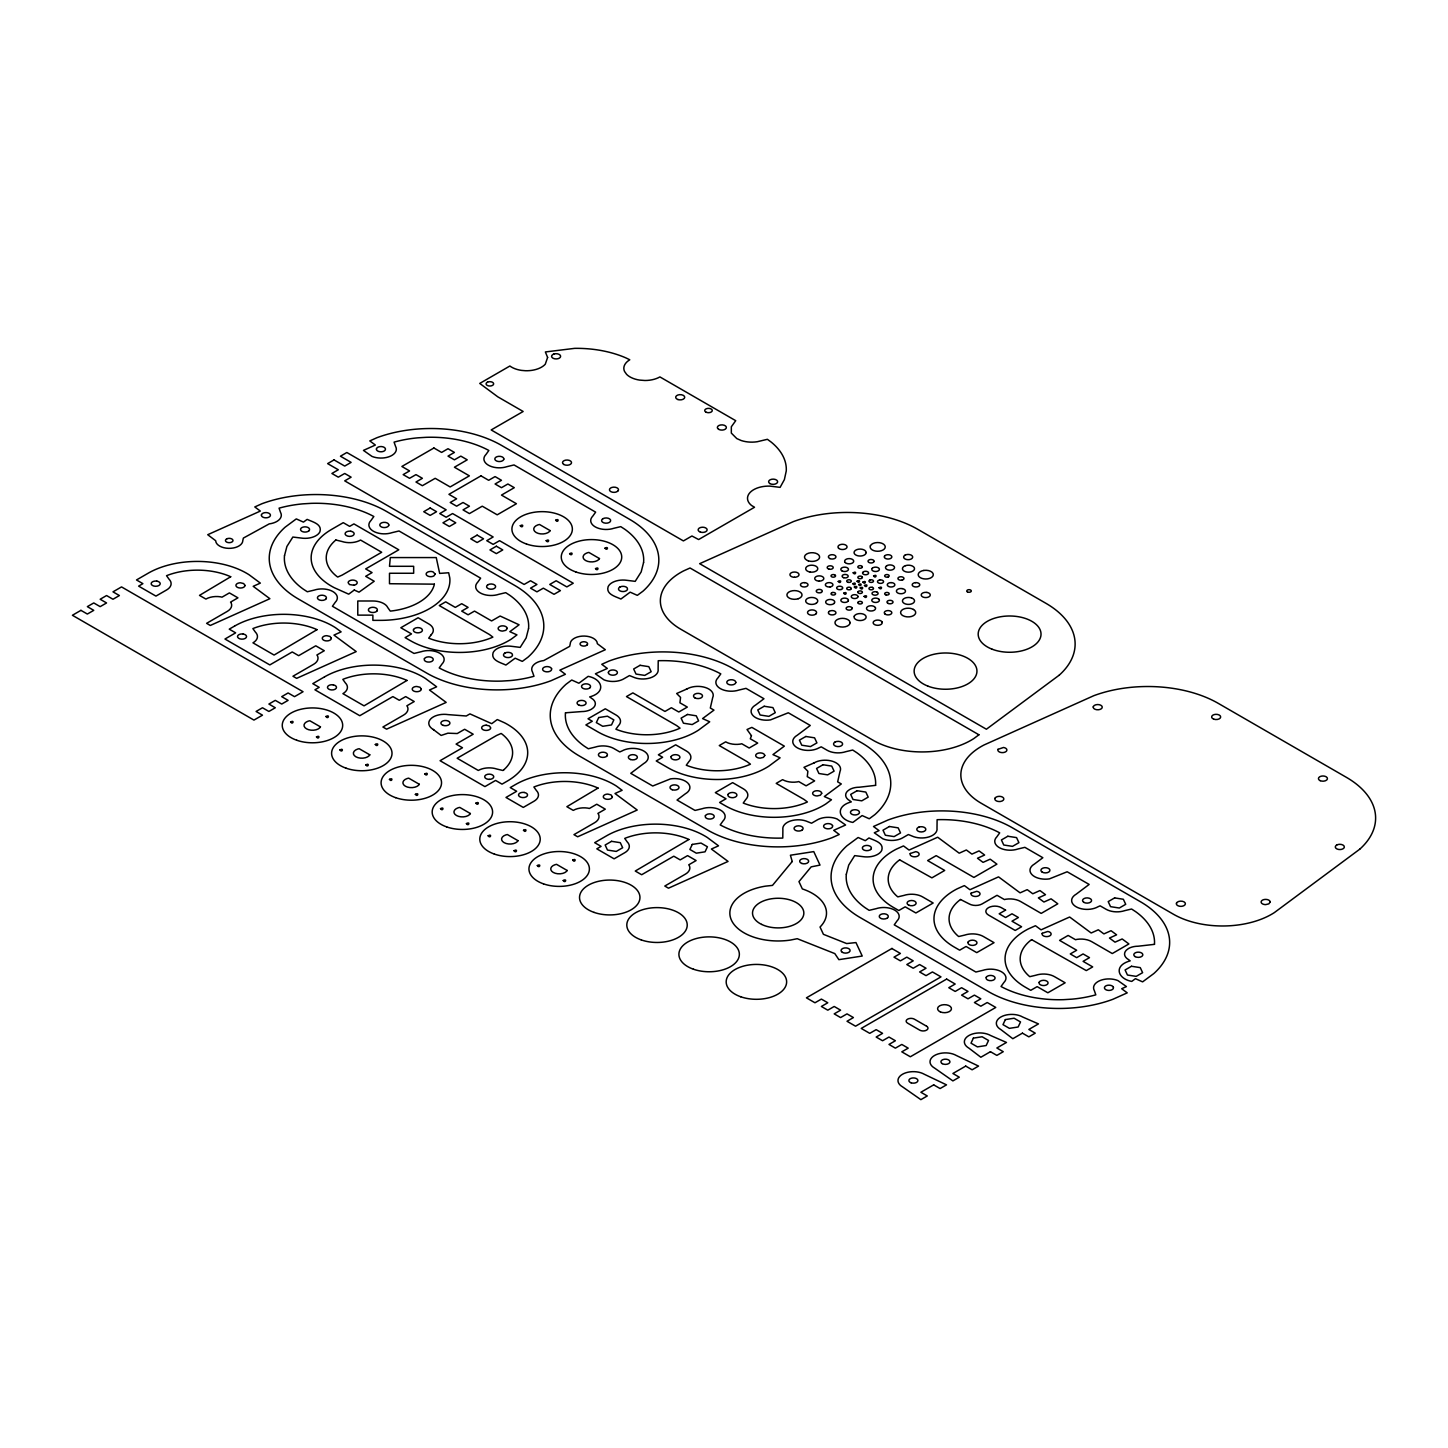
<?xml version="1.0" encoding="UTF-8"?>
<svg xmlns="http://www.w3.org/2000/svg" width="1448" height="1448" viewBox="0 0 1448 1448"><rect width="100%" height="100%" fill="white"/><g stroke="black" fill="none" stroke-linecap="round" stroke-linejoin="round"><path stroke-width="1.5" d="M686.931 688.976L676.65 693.501L680.56 697.411L679.927 702.805L687.329 707.077L678.786 712L671.383 707.728L664.976 711.439L632.866 692.886L626.459 696.579L676.614 725.557L680.071 728.145L678.533 728.833A54.372 31.385 0 0 1 617.463 729.828L615.907 729.213L618.441 725.701A15.403 8.887 0 0 0 615.979 714.968L605.3 708.796L588.015 718.787L592.286 721.249L585.879 724.941L597.626 731.729A69.468 40.11 0 0 0 698.551 730.1L709.719 721.792L702.57 718.588L713.973 710.117L710.316 708.018L712.706 697.574A15.403 8.887 0 0 0 705.52 687.565A15.403 8.887 0 0 0 686.931 688.976L686.334 689.23M814.247 762.806L803.966 767.331L807.875 771.241L807.26 776.635L814.645 780.888L806.102 785.83L798.717 781.558L797.196 781.92A15.095 8.724 0 0 1 782.608 779.658L776.2 783.368L803.948 799.386L807.405 801.975L805.866 802.663A54.372 31.385 0 0 1 744.797 803.658L743.24 803.043L745.756 799.531A15.403 8.887 0 0 0 743.313 788.798L732.634 782.626L715.33 792.617L726.009 798.771L719.602 802.482L724.941 805.559A69.468 40.11 0 0 0 825.867 803.93L831.478 799.749L824.328 796.545L841.306 783.947L837.65 781.848L840.021 771.404A15.403 8.887 0 0 0 832.853 761.395A15.403 8.887 0 0 0 814.247 762.806L813.667 763.06M433.748 729.828L433.314 729.502A15.403 8.887 0 0 1 430.852 718.769A15.403 8.887 0 0 1 448.192 714.624L466.274 716L469.93 713.882L491.741 723.674L497.298 719.547L504.519 722.787A69.468 40.11 0 0 1 507.361 781.051L502.022 784.146L495.614 780.436L484.935 786.608L440.065 760.707L462.491 747.765L456.084 744.073L473.188 734.208L464.645 729.267L457.242 733.539L447.921 733.177L441.133 735.439L433.314 729.502M892.077 948.386L806.427 997.835L814.971 1002.776L821.378 999.084L827.785 1002.776L821.378 1006.469L827.785 1010.179L834.193 1006.469L840.6 1010.179L834.193 1013.871L840.6 1017.564L847.008 1013.871L853.415 1017.564L847.008 1021.274L855.551 1026.198L940.983 976.875L932.44 971.952L926.032 975.644L919.625 971.952L926.032 968.241L919.625 964.549L913.217 968.241L906.81 964.549L913.217 960.857L906.81 957.146L900.403 960.857L893.995 957.146L900.403 953.454L891.859 948.512M261.436 514.963L261.436 515.579A4.525 2.624 0 0 0 264.423 517.66A4.525 2.624 0 0 0 269.002 517.099L269.708 516.628A4.525 2.624 0 0 0 267.898 512.845A4.525 2.624 0 0 0 261.636 514.33L261.436 514.963M376.462 448.934L376.444 449.55A4.525 2.624 0 0 0 379.448 451.631A4.525 2.624 0 0 0 384.028 451.088L384.734 450.599A4.525 2.624 0 0 0 382.924 446.817A4.525 2.624 0 0 0 376.643 448.301L376.462 448.934M551.616 668.831L551.416 670.08A4.525 2.624 0 0 1 545.136 671.582A4.525 2.624 0 0 1 543.326 667.799L544.032 667.311A4.525 2.624 0 0 1 548.611 666.75A4.525 2.624 0 0 1 551.616 668.831M608.413 672.324L608.395 672.958A4.525 2.624 0 0 0 611.4 675.039A4.525 2.624 0 0 0 615.979 674.478L616.685 673.99A4.525 2.624 0 0 0 614.875 670.225A4.525 2.624 0 0 0 608.613 671.709L608.413 672.324M832.6 825.831L832.401 827.08A4.525 2.624 0 0 1 826.12 828.564A4.525 2.624 0 0 1 824.328 824.781L825.034 824.31A4.525 2.624 0 0 1 829.614 823.749A4.525 2.624 0 0 1 832.6 825.831M1093.258 706.932L1093.258 707.565A4.525 2.624 0 0 0 1099.955 709.448A4.525 2.624 0 0 0 1100.643 705.158A4.525 2.624 0 0 0 1093.457 706.316L1093.258 706.932M1113.44 987.427L1113.24 988.658A4.525 2.624 0 0 1 1106.96 990.16A4.525 2.624 0 0 1 1105.168 986.378L1105.856 985.889A4.525 2.624 0 0 1 1110.453 985.328A4.525 2.624 0 0 1 1113.44 987.427M284.514 555.634L284.423 556.43A84.581 48.834 0 0 0 303.284 589.137L307.32 591.761L314.234 590.114A15.403 8.887 0 0 1 332.841 591.526A15.403 8.887 0 0 1 335.284 602.259L332.425 606.26L414.019 653.446L421.024 651.763A15.403 8.887 0 0 1 439.631 653.175A15.403 8.887 0 0 1 442.074 663.908L439.215 667.908L440.319 668.524A84.545 48.816 0 0 0 501.786 681.085L510.112 680.578A84.545 48.816 0 0 0 533.986 676.27L532.484 671.999A15.403 8.887 0 0 1 543.814 660.541L569.679 646.351L570.222 643.908A13.593 7.855 0 0 1 582.042 636.125A13.593 7.855 0 0 1 596.956 641.88L597.372 643.726L605.336 649.718L559.851 670.153L565.408 674.279L551.036 680.723A99.677 57.54 0 0 1 426.599 673.03L298.451 599.038A99.677 57.54 0 0 1 285.111 527.199L296.297 518.909L303.447 522.113L307.157 519.361C312.261 521.877 322.379 523.995 319.918 531.76A15.403 8.887 0 0 1 301.057 538.041L292.858 537.045L286.885 546.493L284.514 555.634M528.538 628.613L526.149 637.934L520.194 647.383L511.995 646.369A15.403 8.887 0 0 0 493.116 652.668C490.655 660.433 500.773 662.551 505.877 665.066L515.162 658.188L522.312 661.392L527.923 657.229A99.677 57.54 0 0 0 514.601 585.372L386.435 511.397A99.677 57.54 0 0 0 261.998 503.705L254.776 506.945L260.35 511.072L207.716 534.71L215.662 540.701L216.096 542.548A13.593 7.855 0 0 0 230.992 548.285A13.593 7.855 0 0 0 242.812 540.52L243.373 538.077L269.219 523.886A15.403 8.887 0 0 0 280.55 512.429L279.066 508.158A84.545 48.816 0 0 1 302.922 503.85L311.248 503.343A84.545 48.816 0 0 1 372.715 515.904L373.837 516.52L370.959 520.502A15.403 8.887 0 0 0 373.421 531.253A15.403 8.887 0 0 0 392.01 532.665L399.014 530.982L480.627 578.168L477.75 582.168A15.403 8.887 0 0 0 480.211 592.902A15.403 8.887 0 0 0 498.8 594.314L505.714 592.666L509.75 595.273A84.581 48.834 0 0 1 528.611 627.998L528.538 628.613M643.564 562.584L641.174 571.906L635.201 581.354L627.002 580.34A15.403 8.887 0 0 0 608.142 586.639C605.68 594.404 615.798 596.522 620.902 599.038L630.17 592.16L637.319 595.363L642.948 591.2A99.677 57.54 0 0 0 629.609 519.343L501.461 445.369A99.677 57.54 0 0 0 377.023 437.676L369.801 440.916L375.376 445.043L363.448 450.4L371.991 456.41A15.403 8.887 0 0 0 382.417 458.021L384.245 457.858A15.403 8.887 0 0 0 395.576 446.4L394.073 442.129A84.545 48.816 0 0 1 417.947 437.821L426.273 437.314A84.545 48.816 0 0 1 487.741 449.876L488.845 450.491L485.985 454.473A15.403 8.887 0 0 0 488.429 465.224A15.403 8.887 0 0 0 507.035 466.636L514.04 464.953L595.635 512.139L592.775 516.14A15.403 8.887 0 0 0 595.219 526.873A15.403 8.887 0 0 0 613.825 528.285L620.74 526.638L624.776 529.244A84.581 48.834 0 0 1 643.636 561.969L643.564 562.584M846.338 874.212L846.247 875.008A84.581 48.834 0 0 0 865.126 907.715L869.144 910.34L876.076 908.692A15.403 8.887 0 0 1 894.665 910.104A15.403 8.887 0 0 1 897.108 920.837L894.249 924.838L975.861 972.024L982.866 970.341A15.403 8.887 0 0 1 1001.455 971.753A15.403 8.887 0 0 1 1003.898 982.504L1001.039 986.486L1002.161 987.102A84.545 48.816 0 0 0 1063.628 999.663L1071.936 999.156A84.545 48.816 0 0 0 1095.81 994.848L1094.326 990.577A15.403 8.887 0 0 1 1105.657 979.12L1107.467 978.957A15.403 8.887 0 0 1 1117.892 980.567L1126.435 986.577L1121.675 988.731L1127.232 992.857L1112.86 999.301A99.677 57.54 0 0 1 988.423 991.609L860.275 917.634A99.677 57.54 0 0 1 846.953 845.777L858.121 837.487L865.289 840.691L868.981 837.939C874.103 840.455 884.203 842.573 881.741 850.338A15.403 8.887 0 0 1 862.881 856.637L854.682 855.623L848.727 865.071L846.338 874.212M857.886 602.513L857.868 602.857A2.263 1.303 0 0 0 861.162 603.834A2.263 1.303 0 0 0 861.632 601.716A2.263 1.303 0 0 0 858.012 602.187L857.886 602.513M862.356 566.765L862.194 567.435A2.263 1.303 0 0 1 858.574 567.888A2.263 1.303 0 0 1 859.062 565.77A2.263 1.303 0 0 1 862.356 566.765M852.166 608.178L851.967 609.047A3.023 1.738 0 0 1 847.134 609.68A3.023 1.738 0 0 1 847.768 606.839A3.023 1.738 0 0 1 852.166 608.178M547.615 357.439L545.281 364.208A21.141 12.199 0 0 1 525.371 370.724L521.425 370.38A21.141 12.199 0 0 1 509.877 366.018L479.741 383.43L497.822 396.843L523.162 411.485L491.18 429.947L683.402 540.919L691.945 535.995L698.624 539.543L754.535 507.252L751.566 505.497A21.141 12.199 0 0 1 750.136 492.411A21.141 12.199 0 0 1 770.083 486.13L780.11 487.361L784.382 479.614L786.264 470.944A81.559 47.078 0 0 0 771.205 442.111L767.404 439.305L757.214 441.731A21.141 12.199 0 0 1 741.177 440.518L736.797 438.581L731.331 433.097L731.331 426.78L735.711 420.68L659.908 376.914A21.141 12.199 0 0 1 644.957 380.498L639.491 380.082A21.141 12.199 0 0 1 626.64 374.399L624.541 371.448A21.141 12.199 0 0 1 629.789 359.792L626.043 357.964A81.559 47.078 0 0 0 574.675 348.353L545.371 351.954L547.615 357.439M565.498 712.796L565.408 713.43A84.581 48.834 0 0 0 584.286 746.136L588.304 748.761L595.237 747.096A15.403 8.887 0 0 1 613.825 748.507L619.762 751.946L621.952 750.987A15.403 8.887 0 0 1 643.726 750.987A15.403 8.887 0 0 1 643.726 763.549L630.749 773.322L652.722 786.011L670.496 778.879A15.403 8.887 0 0 1 687.818 783.024A15.403 8.887 0 0 1 685.375 793.776L677.031 800.038L695.022 810.428L702.027 808.762A15.403 8.887 0 0 1 720.615 810.174A15.403 8.887 0 0 1 723.077 820.907L720.199 824.908L721.321 825.505A84.545 48.816 0 0 0 782.789 838.066L782.879 829.541A15.403 8.887 0 0 1 790.916 820.853A15.403 8.887 0 0 1 807.875 821.758L811.532 823.224L816.925 820.111A15.403 8.887 0 0 1 824.817 817.523L826.627 817.36A15.403 8.887 0 0 1 837.071 818.971L845.614 824.998L833.686 830.337L839.243 834.482L832.021 837.722A99.677 57.54 0 0 1 707.583 830.03L579.435 756.037A99.677 57.54 0 0 1 566.114 684.198L571.725 680.017L578.874 683.239L588.159 676.343C602.386 679.003 606.621 692.307 589.698 696.904L591.363 698.153A13.593 7.855 0 0 1 593.535 707.638L591.363 709.267A13.593 7.855 0 0 1 581.752 711.565L565.498 712.796M875.587 785.359L859.243 787.223A13.593 7.855 0 0 0 849.632 789.522L847.478 791.151A13.593 7.855 0 0 0 849.632 800.635L851.297 801.884C834.392 806.482 838.627 819.785 852.854 822.428L862.121 815.55L869.271 818.772L874.9 814.591A99.677 57.54 0 0 0 861.56 742.752L733.412 668.759A99.677 57.54 0 0 0 608.975 661.066L601.753 664.306L607.327 668.451L595.399 673.791L603.943 679.818A15.403 8.887 0 0 0 614.368 681.429L616.196 681.266A15.403 8.887 0 0 0 624.07 678.678L629.482 675.564L633.12 677.031A15.403 8.887 0 0 0 650.098 677.936A15.403 8.887 0 0 0 658.116 669.248L658.225 660.722A84.545 48.816 0 0 1 719.692 673.284L720.796 673.881L717.937 677.881A15.403 8.887 0 0 0 720.38 688.615A15.403 8.887 0 0 0 738.987 690.026L745.991 688.361L763.965 698.732L755.621 705.013A15.403 8.887 0 0 0 753.177 715.764A15.403 8.887 0 0 0 770.499 719.891L788.291 712.778L810.265 725.466L797.269 735.24A15.403 8.887 0 0 0 797.269 747.802A15.403 8.887 0 0 0 819.061 747.802L821.233 746.842L827.17 750.281A15.403 8.887 0 0 0 845.777 751.693L852.691 750.028L856.727 752.652A84.581 48.834 0 0 1 875.587 785.359M1154.472 944.349L1138.128 946.214A13.593 7.855 0 0 0 1128.517 948.512L1126.363 950.141A13.593 7.855 0 0 0 1128.517 959.608L1130.182 960.857C1113.277 965.472 1117.512 978.758 1131.739 981.418L1135.449 978.667L1142.599 981.871L1153.785 973.581A99.677 57.54 0 0 0 1140.445 901.742L1012.297 827.749A99.677 57.54 0 0 0 887.859 820.057L873.488 826.5L879.045 830.627L874.284 832.781L882.827 838.79A15.403 8.887 0 0 0 893.253 840.401L895.081 840.238A15.403 8.887 0 0 0 902.955 837.668L908.367 834.537L912.005 836.021A15.403 8.887 0 0 0 928.983 836.908A15.403 8.887 0 0 0 937.001 828.238L937.109 819.695A84.545 48.816 0 0 1 998.577 832.256L999.681 832.871L996.821 836.872A15.403 8.887 0 0 0 999.265 847.605A15.403 8.887 0 0 0 1017.872 849.017L1024.876 847.333L1042.85 857.723L1034.505 864.004A15.403 8.887 0 0 0 1032.062 874.737A15.403 8.887 0 0 0 1049.384 878.882L1067.176 871.768L1089.149 884.438L1076.154 894.212A15.403 8.887 0 0 0 1076.154 906.792A15.403 8.887 0 0 0 1097.946 906.792L1100.118 905.833L1106.055 909.254A15.403 8.887 0 0 0 1124.662 910.665L1131.576 909.018L1135.612 911.643A84.581 48.834 0 0 1 1154.472 944.349M245.002 585.408L244.857 586.078A4.525 2.624 0 0 1 239.3 587.924L238.214 587.671A4.525 2.624 0 0 1 236.096 584.721A4.525 2.624 0 0 1 240.477 582.784L243.68 583.562L245.002 585.408M290.596 721.973C292.786 725.502 294.813 719.385 290.596 721.973M331.357 638.296L331.194 638.984A4.525 2.624 0 0 1 325.637 640.831L324.551 640.559A4.525 2.624 0 0 1 322.433 637.627A4.525 2.624 0 0 1 326.814 635.69L330.017 636.45L331.357 638.296M316.478 736.923C318.687 740.453 320.696 734.335 316.478 736.923M325.963 716.507C328.171 720.036 330.18 713.9 325.963 716.507M339.936 749.919C342.126 753.449 344.153 747.331 339.936 749.919M365.819 764.87C368.027 768.399 370.055 762.281 365.819 764.87M375.303 744.453C377.512 747.983 379.521 741.847 375.303 744.453M413.531 629.536L413.368 630.206A4.525 2.624 0 0 0 417.911 632.83L419.069 632.74A4.525 2.624 0 0 0 421.115 628.36A4.525 2.624 0 0 0 413.531 629.536M435.214 574.06L433.893 575.906A4.525 2.624 0 0 1 428.409 576.322A4.525 2.624 0 0 1 426.309 573.372L426.762 572.756A4.525 2.624 0 0 1 432.952 571.797L435.214 574.06M389.458 779.368C391.666 782.916 393.675 776.78 389.458 779.368M421.314 689.103L421.151 689.773A4.525 2.624 0 0 1 415.594 691.619L414.508 691.366A4.525 2.624 0 0 1 412.39 688.415A4.525 2.624 0 0 1 416.771 686.479L419.974 687.239L421.314 689.103M415.359 794.337C417.549 797.866 419.576 791.73 415.359 794.337M424.825 773.902C427.033 777.431 429.042 771.313 424.825 773.902M440.518 808.636C442.726 812.165 444.735 806.047 440.518 808.636M520.284 525.715C522.493 529.244 524.502 523.108 520.284 525.715M507.198 628.468L505.859 630.314L502.655 631.075A4.525 2.624 0 0 1 498.293 629.138A4.525 2.624 0 0 1 500.393 626.206L501.497 625.934A4.525 2.624 0 0 1 507.035 627.799L507.198 628.468M466.419 823.586C468.627 827.116 470.636 820.998 466.419 823.586M475.885 803.169C478.093 806.699 480.121 800.563 475.885 803.169M546.186 540.665C548.394 544.195 550.403 538.059 546.186 540.665M555.67 520.23C557.86 523.76 559.887 517.642 555.67 520.23M488.139 835.768C490.347 839.297 492.356 833.161 488.139 835.768M569.625 553.661C571.833 557.19 573.842 551.054 569.625 553.661M514.04 850.718C516.248 854.248 518.257 848.112 514.04 850.718M523.506 830.283C525.715 833.831 527.742 827.695 523.506 830.283M595.526 568.611C597.734 572.141 599.744 566.005 595.526 568.611M605.011 548.177C607.201 551.706 609.228 545.588 605.011 548.177M537.317 865.56C539.525 869.108 541.534 862.972 537.317 865.56M563.218 880.511C565.408 884.058 567.435 877.922 563.218 880.511M572.684 860.094C574.892 863.623 576.901 857.506 572.684 860.094M612.359 796.726L612.196 797.396A4.525 2.624 0 0 1 606.658 799.242L605.554 798.988A4.525 2.624 0 0 1 603.454 796.038A4.525 2.624 0 0 1 607.816 794.101L611.02 794.88L612.359 796.726M671.094 756.58L670.931 757.268A4.525 2.624 0 0 0 675.456 759.874L676.632 759.784A4.525 2.624 0 0 0 678.659 755.422A4.525 2.624 0 0 0 671.094 756.58M728.036 794.409L727.891 795.079A4.525 2.624 0 0 0 732.416 797.685L733.593 797.613A4.525 2.624 0 0 0 735.62 793.233A4.525 2.624 0 0 0 728.036 794.409M751.44 735.693L750.299 738.806L757.702 743.077L749.159 748.019L741.756 743.747L740.236 744.109A15.095 8.724 0 0 1 725.665 741.847L719.258 745.557L746.987 761.576L750.444 764.164L748.906 764.852A54.372 31.385 0 0 1 687.836 765.829L686.28 765.232L688.814 761.72A15.403 8.887 0 0 0 686.352 750.969L675.673 744.815L658.369 754.806L662.641 757.268L656.234 760.96L667.981 767.748A69.468 40.11 0 0 0 768.906 766.119L780.092 757.811L772.942 754.607L784.345 746.136L751.856 727.385L747.023 729.521L751.44 735.693M764.761 755.512L763.422 757.376L760.218 758.137A4.525 2.624 0 0 1 755.856 756.2A4.525 2.624 0 0 1 757.956 753.25L759.06 752.996A4.525 2.624 0 0 1 764.598 754.842L764.761 755.512M838.229 581.426C840.437 584.956 842.446 578.82 838.229 581.426M843.695 593.209C845.904 596.739 847.913 590.621 843.695 593.209M853.18 572.793C855.388 576.322 857.397 570.186 853.18 572.793M852.818 583.671C855.026 587.2 857.035 581.082 852.818 583.671M854.374 587.037C856.582 590.585 858.592 584.449 854.374 587.037M857.089 581.209C859.298 584.739 861.307 578.621 857.089 581.209M850.067 622.712L849.813 623.835A7.548 4.362 0 0 1 840.564 626.912A7.548 4.362 0 0 1 835.225 621.572L835.985 620.522A7.548 4.362 0 0 1 844.474 618.495A7.548 4.362 0 0 1 850.067 622.712M866.139 552.539L865.94 553.444A6.045 3.493 0 0 1 860.112 556.032A6.045 3.493 0 0 1 854.266 553.444L854.067 552.539A6.045 3.493 0 0 1 860.112 549.064A6.045 3.493 0 0 1 866.139 552.539M857.922 591.87L857.85 592.214A2.263 1.303 0 0 0 860.112 593.517A2.263 1.303 0 0 0 862.375 592.214L862.302 591.87A2.263 1.303 0 0 0 860.112 590.911A2.263 1.303 0 0 0 857.922 591.87M862.664 572.557L862.556 573.01A3.023 1.738 0 0 0 864.8 574.693A3.023 1.738 0 0 0 868.203 573.879L868.492 573.462A3.023 1.738 0 0 0 866.356 571.327A3.023 1.738 0 0 0 862.664 572.557M857.994 596.594L857.886 597.101A3.367 1.937 0 0 1 853.759 598.476A3.367 1.937 0 0 1 851.388 596.087L851.732 595.635A3.367 1.937 0 0 1 855.496 594.73A3.367 1.937 0 0 1 857.994 596.594M862.375 577.39L862.302 577.734A2.263 1.303 0 0 1 860.112 578.693A2.263 1.303 0 0 1 857.922 577.734L857.85 577.39A2.263 1.303 0 0 1 860.112 576.087A2.263 1.303 0 0 1 862.375 577.39M860.221 587.942C862.411 591.472 864.438 585.354 860.221 587.942M854.266 616.16L854.067 617.065A6.045 3.493 0 0 0 860.112 620.559A6.045 3.493 0 0 0 866.139 617.065L865.94 616.16A6.045 3.493 0 0 0 860.112 613.572A6.045 3.493 0 0 0 854.266 616.16M870.411 545.769L870.139 546.91A7.548 4.362 0 0 0 875.75 551.109A7.548 4.362 0 0 0 884.239 549.082L885 548.032A7.548 4.362 0 0 0 879.66 542.692A7.548 4.362 0 0 0 870.411 545.769M862.918 582.114C865.126 585.644 867.135 579.526 862.918 582.114M864.492 585.481C866.682 589.01 868.71 582.892 864.492 585.481M864.112 596.377C866.32 599.906 868.348 593.771 864.112 596.377M821.704 793.341L820.383 795.187L817.179 795.947A4.525 2.624 0 0 1 812.799 794.011A4.525 2.624 0 0 1 814.916 791.061L816.002 790.807A4.525 2.624 0 0 1 821.559 792.653L821.704 793.341M873.596 575.942C875.805 579.471 877.814 573.354 873.596 575.942M879.063 587.743C881.271 591.273 883.298 585.137 879.063 587.743M910.249 853.506L910.086 854.193A4.525 2.624 0 0 0 913.453 856.709A4.525 2.624 0 0 0 918.539 855.496L918.991 854.863A4.525 2.624 0 0 0 915.788 851.659L910.249 853.506M997.998 749.322L997.835 749.992A4.525 2.624 0 0 0 1001.202 752.526A4.525 2.624 0 0 0 1006.288 751.313L1006.74 750.679A4.525 2.624 0 0 0 1003.536 747.476L997.998 749.322M971.119 893.163L970.956 893.85A4.525 2.624 0 0 0 974.323 896.366A4.525 2.624 0 0 0 979.427 895.154L979.88 894.52A4.525 2.624 0 0 0 976.676 891.316L971.119 893.163M994.975 798.264L994.812 798.934A4.525 2.624 0 0 0 999.337 801.54L1000.514 801.468A4.525 2.624 0 0 0 1002.541 797.088A4.525 2.624 0 0 0 994.975 798.264M968.097 942.105L967.952 942.775A4.525 2.624 0 0 0 972.477 945.399L973.653 945.309A4.525 2.624 0 0 0 975.68 940.929A4.525 2.624 0 0 0 968.097 942.105M1042.216 933.308L1042.071 933.996A4.525 2.624 0 0 0 1045.42 936.512A4.525 2.624 0 0 0 1050.524 935.299L1050.976 934.666A4.525 2.624 0 0 0 1047.773 931.462L1042.216 933.308M1039.193 982.251L1039.049 982.92A4.525 2.624 0 0 0 1043.574 985.545L1044.75 985.455A4.525 2.624 0 0 0 1046.777 981.074A4.525 2.624 0 0 0 1039.193 982.251M1176.518 903.063L1176.355 903.751A4.525 2.624 0 0 0 1180.898 906.358L1182.057 906.267A4.525 2.624 0 0 0 1184.102 901.905A4.525 2.624 0 0 0 1176.518 903.063M1270.186 901.995L1268.846 903.86L1265.642 904.62A4.525 2.624 0 0 1 1261.28 902.683A4.525 2.624 0 0 1 1263.38 899.733L1264.484 899.48A4.525 2.624 0 0 1 1270.023 901.326L1270.186 901.995M434.364 584.159L434.11 585.282A54.372 31.385 0 0 1 392.137 610.893L390.29 611.11L387.774 607.599A15.403 8.887 0 0 0 372.878 600.992L357.783 600.992L357.783 615.129L372.878 615.129L372.878 620.359L380.444 620.359A69.468 40.11 0 0 0 449.803 578.005L448.663 572.756L439.667 573.408L436.246 557.571L390.308 557.571L389.494 566.295L413.657 566.295L413.657 573.263L389.494 573.263L389.494 583.725L434.364 584.159M388.806 525.081L388.643 525.715A4.525 2.624 0 0 1 381.548 527.036A4.525 2.624 0 0 1 381.928 522.728A4.525 2.624 0 0 1 388.752 524.466L388.806 525.081M424.391 658.713L424.282 659.962A4.525 2.624 0 0 0 431.106 661.7A4.525 2.624 0 0 0 431.486 657.392A4.525 2.624 0 0 0 424.391 658.713M503.832 459.052L503.669 459.686A4.525 2.624 0 0 1 496.574 461.007A4.525 2.624 0 0 1 496.954 456.699A4.525 2.624 0 0 1 503.777 458.437L503.832 459.052M735.783 682.461L735.62 683.094A4.525 2.624 0 0 1 728.525 684.397A4.525 2.624 0 0 1 728.905 680.108A4.525 2.624 0 0 1 735.729 681.827L735.783 682.461M705.393 815.695L705.285 816.962A4.525 2.624 0 0 0 712.108 818.681A4.525 2.624 0 0 0 712.488 814.391A4.525 2.624 0 0 0 705.393 815.695M986.233 977.291L986.124 978.54A4.525 2.624 0 0 0 992.948 980.278A4.525 2.624 0 0 0 993.328 975.97A4.525 2.624 0 0 0 986.233 977.291M858.682 584.521C860.564 588.123 863.099 582.078 858.682 584.521M598.694 717.556L596.341 722.606L602.748 726.299L611.509 724.941L613.843 719.891L607.436 716.199L598.694 717.556M692.253 844.419L689.9 849.469L696.307 853.18L705.067 851.822L707.42 846.772L701.013 843.062L692.253 844.419M973.364 1038.125L971.011 1043.175L977.418 1046.886L986.179 1045.528L988.531 1040.479L982.124 1036.768L973.364 1038.125M1005.346 1019.591L1002.993 1024.641L1009.401 1028.351L1018.161 1026.994L1020.514 1021.944L1014.107 1018.234L1005.346 1019.591M874.049 561.462L873.47 562.276A3.023 1.738 0 0 1 868.51 562.168A3.023 1.738 0 0 1 870.411 559.525A3.023 1.738 0 0 1 874.049 561.462M884.583 556.032L884.312 556.557A3.783 2.172 0 0 0 888.855 559A3.783 2.172 0 0 0 891.226 555.688A3.783 2.172 0 0 0 885.036 555.561L884.583 556.032M320.461 726.878L319.791 727.801A8.453 4.887 0 0 1 306.487 728.815A8.453 4.887 0 0 1 308.243 721.122L309.836 720.76L320.461 726.878M431.251 634.658L428.717 638.17L430.291 638.785A54.372 31.385 0 0 0 491.343 637.79L492.881 637.12L489.424 634.514L439.269 605.554L445.676 601.843L455.287 607.4L461.695 603.707L468.102 607.4L461.695 611.092L468.102 614.803L474.51 611.092L491.596 620.957L500.139 616.034L519.09 624.794L509.823 631.672L516.972 634.894L511.361 639.057A69.468 40.11 0 0 1 410.436 640.686L405.096 637.609L411.503 633.916L400.825 627.744L418.11 617.753L428.789 623.925A15.403 8.887 0 0 1 431.251 634.658M369.801 754.824L369.131 755.747A8.453 4.887 0 0 1 355.828 756.761A8.453 4.887 0 0 1 357.584 749.087L359.176 748.707L369.801 754.824M550.149 530.62L549.498 531.525A8.453 4.887 0 0 1 536.194 532.538A8.453 4.887 0 0 1 537.932 524.864L539.525 524.484L550.149 530.62M419.323 784.291L418.671 785.196A8.453 4.887 0 0 1 405.368 786.21A8.453 4.887 0 0 1 407.105 778.535L408.698 778.155L419.323 784.291M599.49 558.566L598.839 559.489A8.453 4.887 0 0 1 585.535 560.485A8.453 4.887 0 0 1 587.291 552.81L588.865 552.43L599.49 558.566M470.383 813.541L469.731 814.464A8.453 4.887 0 0 1 456.428 815.477A8.453 4.887 0 0 1 458.165 807.785L459.758 807.405L470.383 813.541M518.004 840.673L517.352 841.596A8.453 4.887 0 0 1 504.049 842.609A8.453 4.887 0 0 1 505.786 834.917L507.379 834.537L518.004 840.673M567.182 870.483L566.53 871.388A8.453 4.887 0 0 1 553.208 872.402A8.453 4.887 0 0 1 554.964 864.728L556.557 864.347L567.182 870.483M848.275 600.848L847.894 601.373A3.783 2.172 0 0 1 842.736 602.169A3.783 2.172 0 0 1 841.36 599.201L841.958 598.748A3.783 2.172 0 0 1 846.519 598.404A3.783 2.172 0 0 1 848.275 600.848M872.311 568.231L871.931 568.756A3.783 2.172 0 0 0 873.705 571.218A3.783 2.172 0 0 0 878.248 570.874L878.864 570.421A3.783 2.172 0 0 0 877.47 567.435A3.783 2.172 0 0 0 872.311 568.231M792.219 861.524L772.49 885.398L765.666 886.122A48.327 27.91 0 0 0 731.493 920.294A48.327 27.91 0 0 0 790.68 940.024L797.233 938.702L834.826 953.599L838.881 959.662L862.23 956.042L855.967 942.576L846.664 943.553L823.423 934.322L820.039 927.028A48.327 27.91 0 0 0 802.337 888.909L798.97 881.633L811.17 866.863L820.002 865.09L813.758 851.605L790.409 855.225L792.219 861.524M829.197 611.436L828.69 611.889A3.783 2.172 0 0 0 831.985 614.929A3.783 2.172 0 0 0 835.768 612.088A3.783 2.172 0 0 0 829.831 611.038L829.197 611.436M335.864 540.014L334.796 540.919A54.372 31.385 0 0 0 336.515 576.177L337.692 577.064L342.199 575.073L381.693 552.267L360.552 540.05A15.403 8.887 0 0 1 341.945 541.48L335.864 540.014M504.049 769.594L502.981 770.499L496.899 769.051A15.403 8.887 0 0 0 478.311 770.463L457.152 758.245L496.646 735.439L501.153 733.448L502.329 734.335A54.372 31.385 0 0 1 504.049 769.594M899.642 859.841L898.466 860.727A54.372 31.385 0 0 0 896.746 895.986L897.814 896.873L903.896 895.425A15.403 8.887 0 0 1 922.485 896.837L933.164 903.009L915.878 912.982L905.199 906.828L898.792 910.521L893.452 907.444A69.468 40.11 0 0 1 896.276 849.18L903.498 845.922L909.054 850.067L937.67 837.216L959.21 853.198L966.359 849.976L971.916 854.121L979.065 850.899L984.64 855.026L977.49 858.248L983.047 862.375L990.197 859.171L996.912 864.148L973.907 877.434L936.168 855.641L927.625 860.583L944.711 870.447L931.897 877.85L899.642 859.841M960.513 899.498L959.336 900.385A54.372 31.385 0 0 0 957.617 935.643L958.685 936.53L964.766 935.082A15.403 8.887 0 0 1 983.373 936.494L994.052 942.666L976.748 952.639L966.069 946.485L959.662 950.178L954.322 947.101A69.468 40.11 0 0 1 957.146 888.837L964.368 885.597L969.925 889.724L998.541 876.873L1020.08 892.855L1027.229 889.651L1032.786 893.778L1039.954 890.556L1045.51 894.683L1038.361 897.905L1043.918 902.032L1051.067 898.828L1057.8 903.805L1041.184 913.398L1020.532 901.471A15.095 8.724 0 0 0 1005.944 899.208L1004.423 899.57L997.039 895.298L982.088 903.932A9.068 5.231 0 0 1 969.273 903.932L960.513 899.498M1031.61 939.625L1030.433 940.53A54.372 31.385 0 0 0 1028.732 975.771L1029.781 976.676L1035.863 975.228A15.403 8.887 0 0 1 1054.47 976.64L1065.149 982.794L1047.845 992.785L1037.166 986.631L1030.759 990.323L1025.419 987.246A69.468 40.11 0 0 1 1028.243 928.964L1035.465 925.725L1041.04 929.851L1069.638 917.018L1091.177 933.001L1098.326 929.779L1103.901 933.906L1111.05 930.702L1116.607 934.829L1109.458 938.051L1115.014 942.177L1122.182 938.956L1128.897 943.951L1112.281 953.544L1091.629 941.616A15.095 8.724 0 0 0 1077.04 939.354L1075.538 939.716L1068.135 935.444L1059.592 940.385L1076.678 950.25L1070.271 953.942L1076.678 957.653L1083.086 953.942L1089.493 957.653L1083.086 961.345L1092.697 966.902L1086.29 970.594L1031.61 939.625M230.703 576.756L199.498 595.381L205.906 599.074A15.095 8.724 0 0 1 220.494 596.811L222.015 597.173L229.399 592.902L237.943 597.843L230.558 602.115L231.173 602.983A15.095 8.724 0 0 1 227.264 611.4L206.612 623.328L210.304 625.464L269.889 598.712L253.183 586.313L260.35 583.11L249.165 574.82A69.468 40.11 0 0 0 148.239 573.173L136.492 579.96L142.9 583.653L138.628 586.132L155.932 596.105L166.611 589.951A15.403 8.887 0 0 0 169.054 579.218L166.538 575.689L168.095 575.091A54.372 31.385 0 0 1 229.164 576.069L230.703 576.756M317.04 629.645L274.088 655.057L252.948 642.84A15.403 8.887 0 0 0 255.391 632.106L252.875 628.595L254.432 627.98A54.372 31.385 0 0 1 315.501 628.975L317.04 629.645M376.806 611.201L376.082 611.744A4.525 2.624 0 0 1 369.674 611.744L368.969 611.201A4.525 2.624 0 0 1 372.878 607.273A4.525 2.624 0 0 1 376.806 611.201M406.997 680.451L364.045 705.846L342.904 693.646A15.403 8.887 0 0 0 345.348 682.895L342.832 679.384L344.389 678.768A54.372 31.385 0 0 1 405.458 679.764L406.997 680.451M815.966 613.861L815.26 614.404A4.525 2.624 0 0 1 808.853 614.404A4.525 2.624 0 0 1 808.853 610.694L809.794 610.278A4.525 2.624 0 0 1 815.26 610.694A4.525 2.624 0 0 1 815.966 613.861M834.12 603.382L833.414 603.925A4.525 2.624 0 0 1 827.007 603.925A4.525 2.624 0 0 1 827.007 600.214L827.948 599.798A4.525 2.624 0 0 1 833.414 600.214A4.525 2.624 0 0 1 834.12 603.382M886.809 565.697L886.086 566.24A4.525 2.624 0 0 0 886.809 569.39A4.525 2.624 0 0 0 892.276 569.806L893.217 569.39A4.525 2.624 0 0 0 893.217 565.697A4.525 2.624 0 0 0 886.809 565.697M904.964 555.217L904.24 555.761A4.525 2.624 0 0 0 904.964 558.91A4.525 2.624 0 0 0 910.43 559.326L911.371 558.91A4.525 2.624 0 0 0 911.371 555.217A4.525 2.624 0 0 0 904.964 555.217M598.042 788.074L566.856 806.699L573.263 810.391A15.095 8.724 0 0 1 587.852 808.129L589.354 808.491L596.757 804.219L605.3 809.161L597.897 813.432L598.531 814.301A15.095 8.724 0 0 1 594.621 822.717L573.951 834.645L577.661 836.781L637.229 810.029L614.984 793.504L622.133 790.3L616.522 786.137A69.468 40.11 0 0 0 515.597 784.49L510.257 787.585L516.664 791.278L505.986 797.45L523.271 807.423L533.95 801.269A15.403 8.887 0 0 0 536.412 790.536L533.878 787.006L535.434 786.409A54.372 31.385 0 0 1 596.504 787.386L598.042 788.074M688.886 839.478L635.256 871.044L641.663 874.737L673.791 856.202L680.198 859.895L687.583 855.623L696.126 860.564L688.741 864.818L689.357 865.705A15.095 8.724 0 0 1 685.447 874.121L664.795 886.049L668.487 888.185L728.072 861.433L711.384 849.035L718.534 845.831L707.348 837.523A69.468 40.11 0 0 0 606.422 835.894L594.676 842.682L601.083 846.374L596.811 848.836L614.115 858.827L624.794 852.673A15.403 8.887 0 0 0 627.237 841.922L624.721 838.41L626.278 837.795A54.372 31.385 0 0 1 687.347 838.79L688.886 839.478M354.271 590.042L348.697 594.169L334.325 587.725A69.468 40.11 0 0 1 331.502 529.461L343.248 522.674L349.656 526.366L353.927 523.904L398.779 549.806L365.674 568.919L372.082 572.612L365.674 576.304L374.218 581.245L359.032 592.178L354.271 590.042M978.92 734.788L973.852 738.552A69.468 40.11 0 0 1 872.927 740.181L680.705 629.192A69.468 40.11 0 0 1 683.528 570.928L690.044 567.996L978.92 734.788M1059.248 675.148L986.396 729.231L699.656 563.688L793.341 521.624A99.677 57.54 0 0 1 917.779 529.316L1045.927 603.309A99.677 57.54 0 0 1 1059.248 675.148M1359.744 849.198L1274.349 912.602A69.468 40.11 0 0 1 1173.423 914.231L981.183 803.242A69.468 40.11 0 0 1 984.025 744.978L1093.837 695.674A99.677 57.54 0 0 1 1218.275 703.366L1346.423 777.359A99.677 57.54 0 0 1 1359.744 849.198M308.858 530.873L308.153 531.362A4.525 2.624 0 0 1 300.858 530.475L300.532 529.226A4.525 2.624 0 0 1 306.505 526.981A4.525 2.624 0 0 1 308.858 530.873M504.881 653.066L504.194 653.555A4.525 2.624 0 0 0 506.547 657.446A4.525 2.624 0 0 0 512.52 655.202L512.176 653.953A4.525 2.624 0 0 0 504.881 653.066M619.907 587.037L619.201 587.526A4.525 2.624 0 0 0 621.554 591.418A4.525 2.624 0 0 0 627.527 589.173L627.201 587.924A4.525 2.624 0 0 0 619.907 587.037M589.843 687.854L589.155 688.343A4.525 2.624 0 0 1 581.861 687.456L581.517 686.225A4.525 2.624 0 0 1 587.49 683.963A4.525 2.624 0 0 1 589.843 687.854M851.858 810.446L851.153 810.934A4.525 2.624 0 0 0 853.506 814.826A4.525 2.624 0 0 0 859.479 812.563L859.153 811.332A4.525 2.624 0 0 0 851.858 810.446M870.682 849.451L869.995 849.94A4.525 2.624 0 0 1 862.682 849.053L862.356 847.804A4.525 2.624 0 0 1 868.329 845.56A4.525 2.624 0 0 1 870.682 849.451M1336.703 845.035L1336.015 845.523A4.525 2.624 0 0 0 1338.368 849.415A4.525 2.624 0 0 0 1344.341 847.171L1344.015 845.94A4.525 2.624 0 0 0 1336.703 845.035M325.673 599.291L324.949 599.762A4.525 2.624 0 0 1 317.583 598.531A4.525 2.624 0 0 1 322.669 595.237A4.525 2.624 0 0 1 325.673 599.291M488.085 584.648L487.361 585.119A4.525 2.624 0 0 0 490.365 589.191A4.525 2.624 0 0 0 495.451 585.879A4.525 2.624 0 0 0 488.085 584.648M603.11 518.619L602.386 519.09A4.525 2.624 0 0 0 605.391 523.162A4.525 2.624 0 0 0 610.477 519.85A4.525 2.624 0 0 0 603.11 518.619M606.658 756.29L605.934 756.761A4.525 2.624 0 0 1 598.585 755.53A4.525 2.624 0 0 1 603.653 752.218A4.525 2.624 0 0 1 606.658 756.29M835.062 742.028L834.338 742.498A4.525 2.624 0 0 0 837.342 746.571A4.525 2.624 0 0 0 842.428 743.258A4.525 2.624 0 0 0 835.062 742.028M887.497 917.887L886.773 918.358A4.525 2.624 0 0 1 879.425 917.127A4.525 2.624 0 0 1 884.493 913.815A4.525 2.624 0 0 1 887.497 917.887M617.608 491.325L615.834 492.139A4.525 2.624 0 0 1 609.463 489.931A4.525 2.624 0 0 1 615.291 487.252A4.525 2.624 0 0 1 617.608 491.325M334.036 459.903L327.628 463.613L338.307 469.767L331.9 473.478L338.307 477.17L344.714 473.478L351.122 477.17L344.714 480.863L524.122 584.449L530.529 580.757L536.937 584.449L530.529 588.159L536.937 591.852L543.344 588.159L554.023 594.314L560.43 590.621L549.751 584.449L556.159 580.757L566.838 586.911L573.245 583.218L499.56 540.683L493.153 544.376L486.745 540.683L493.153 536.973L452.572 513.551L446.165 517.244L439.758 513.551L446.165 509.841L346.85 452.5L340.443 456.211L351.122 462.383L344.714 466.075L334.036 459.903M80.943 610.35L72.4 615.273L253.943 720.09L262.486 715.167L256.079 711.457L262.486 707.764L268.894 711.457L275.301 707.764L268.894 704.054L275.301 700.361L281.708 704.054L288.116 700.361L281.708 696.669L288.116 692.959L294.523 696.669L303.066 691.728L121.523 586.911L112.98 591.852L119.388 595.544L112.98 599.255L106.573 595.544L100.165 599.255L106.573 602.947L100.165 606.64L93.758 602.947L87.351 606.64L93.758 610.35L87.351 614.043L80.943 610.35M433.911 447.993L401.874 466.473L409.567 470.926L403.159 474.618L409.567 478.311L415.974 474.618L422.382 478.311L415.974 482.021L422.382 485.714L435.196 478.311L450.147 486.944L469.369 475.849L454.419 467.215L467.233 459.831L460.826 456.12L454.419 459.831L448.011 456.12L454.419 452.428L448.011 448.717L441.604 452.428L433.911 447.993M480.971 475.849L448.934 494.347L456.627 498.8L450.219 502.492L456.627 506.185L463.034 502.492L469.442 506.185L463.034 509.895L469.442 513.587L482.256 506.185L497.207 514.818L516.429 503.723L501.479 495.089L514.293 487.686L507.886 483.994L501.479 487.686L495.071 483.994L501.479 480.302L495.071 476.591L488.664 480.302L480.971 475.849M430.147 507.995L423.739 511.705L430.147 515.398L436.554 511.705L430.147 507.995M234.576 626.079L229.237 629.156L235.644 632.848L224.965 639.021L269.817 664.922L292.243 651.962L298.65 655.673L315.755 645.808L324.298 650.731L316.895 655.003L317.51 655.872A15.095 8.724 0 0 1 313.619 664.306L292.949 676.234L296.641 678.352L356.226 651.6L333.963 635.093L341.131 631.871L335.502 627.708A69.468 40.11 0 0 0 234.576 626.079M449.369 519.09L442.961 522.8L449.369 526.493L455.776 522.8L449.369 519.09M477.134 535.126L470.727 538.819L477.134 542.529L483.541 538.819L477.134 535.126M496.356 546.222L489.949 549.932L496.356 553.625L502.764 549.932L496.356 546.222M324.533 676.868L312.786 683.655L319.193 687.347L314.922 689.809L359.774 715.71L392.879 696.597L399.286 700.289L405.693 696.597L414.237 701.538L406.852 705.809L407.467 706.678A15.095 8.724 0 0 1 403.558 715.095L382.906 727.023L386.598 729.159L446.183 702.407L429.495 690.008L436.644 686.804L425.459 678.497A69.468 40.11 0 0 0 324.533 676.868M640.07 665.302L633.663 668.994L636.016 674.062L644.758 675.401L651.166 671.709L648.831 666.659L640.07 665.302M687.51 714.443L681.103 718.154L683.438 723.204L692.198 724.561L698.606 720.851L696.253 715.801L687.51 714.443M764.182 706.262L757.775 709.954L760.11 715.004L768.87 716.362L775.277 712.669L772.924 707.601L764.182 706.262M611.563 841.324L605.155 845.017L607.49 850.067L616.251 851.424L622.658 847.732L620.305 842.682L611.563 841.324M805.83 736.471L799.423 740.163L801.758 745.213L810.518 746.571L816.925 742.878L814.572 737.828L805.83 736.471M822.989 764.743L816.582 768.454L818.916 773.504L827.677 774.861L834.084 771.151L831.731 766.101L822.989 764.743M857.089 790.717L850.682 794.427L853.017 799.477L861.777 800.835L868.185 797.124L865.832 792.074L857.089 790.717M889.416 826.5L883.009 830.193L885.361 835.243L894.122 836.6L900.529 832.908L898.176 827.858L889.416 826.5M1007.826 836.256L1001.419 839.949L1003.754 845.017L1012.514 846.356L1018.921 842.664L1016.568 837.614L1007.826 836.256M1005.582 910.104L999.174 913.797L1005.582 917.507L1011.989 913.797L1018.396 917.507L1011.989 921.2L1021.6 926.756L1015.193 930.449L988.495 915.046A9.068 5.231 0 0 1 988.495 907.643A9.068 5.231 0 0 1 1001.31 907.643L1005.582 910.104M946.648 979.083L861.216 1028.424L869.759 1033.347L876.167 1029.655L882.574 1033.347L876.167 1037.04L882.574 1040.75L888.981 1037.04L895.389 1040.75L888.981 1044.442L895.389 1048.153L901.796 1044.442L908.204 1048.153L901.796 1051.845L910.34 1056.769L995.771 1007.446L987.228 1002.523L980.821 1006.215L974.414 1002.523L980.821 998.812L974.414 995.12L968.006 998.812L961.599 995.12L968.006 991.428L961.599 987.717L955.191 991.428L948.784 987.717L955.191 984.025L946.648 979.083M1114.616 897.905L1108.209 901.615L1110.544 906.665L1119.304 908.023L1125.711 904.312L1123.358 899.262L1114.616 897.905M1131.503 966.269L1125.096 969.961L1127.449 975.029L1136.209 976.368L1142.617 972.676L1140.264 967.626L1131.503 966.269M1022.433 1033.148L1012.822 1038.705L1000.858 1029.582A15.403 8.887 0 0 1 1000.858 1017.003A15.403 8.887 0 0 1 1022.65 1017.003L1038.451 1023.899L1028.84 1029.456L1035.248 1033.148L1028.84 1036.859L1022.433 1033.148M965.725 1066.09L952.893 1073.493L959.3 1077.185L952.893 1080.896L934.539 1068.063A15.403 8.887 0 0 1 934.539 1055.483A15.403 8.887 0 0 1 956.314 1055.483L978.54 1066.09L972.133 1069.801L965.725 1066.09M990.45 1051.7L980.839 1057.239L968.875 1048.117A15.403 8.887 0 0 1 968.875 1035.537A15.403 8.887 0 0 1 990.667 1035.537L1006.469 1042.451L996.858 1047.99L1003.265 1051.7L996.858 1055.393L990.45 1051.7M933.689 1084.86L920.874 1092.263L927.281 1095.955L920.874 1099.647L902.502 1086.833A15.403 8.887 0 0 1 902.502 1074.253A15.403 8.887 0 0 1 924.276 1074.253L946.503 1084.86L940.096 1088.552L933.689 1084.86M487.578 382.145L486.89 382.507A3.783 2.172 0 0 0 488.754 385.928A3.783 2.172 0 0 0 493.641 383.72A3.783 2.172 0 0 0 488.374 381.838L487.578 382.145M226.92 538.801L226.232 539.181A3.783 2.172 0 0 0 228.096 542.584A3.783 2.172 0 0 0 232.983 540.394A3.783 2.172 0 0 0 227.716 538.511L226.92 538.801M586.802 645.247L585.318 645.917A3.783 2.172 0 0 1 580.051 644.034A3.783 2.172 0 0 1 584.938 641.826A3.783 2.172 0 0 1 586.802 645.247M553.842 354.054L552.901 354.47A4.525 2.624 0 0 0 554.548 358.778A4.525 2.624 0 0 0 560.611 356.081A4.525 2.624 0 0 0 553.842 354.054M815.984 603.4L814.735 603.961A6.045 3.493 0 0 1 806.482 602.676A6.045 3.493 0 0 1 808.69 597.915L810.156 597.572A6.045 3.493 0 0 1 816.944 599.201A6.045 3.493 0 0 1 815.984 603.4M870.085 579.96L869.615 580.177A2.263 1.303 0 0 0 869.271 581.752A2.263 1.303 0 0 0 871.805 582.368L872.366 582.241A2.263 1.303 0 0 0 873.18 580.449A2.263 1.303 0 0 0 870.085 579.96M850.591 589.445L850.121 589.644A2.263 1.303 0 0 1 847.026 589.173A2.263 1.303 0 0 1 847.858 587.381L848.401 587.255A2.263 1.303 0 0 1 850.953 587.852A2.263 1.303 0 0 1 850.591 589.445M905.489 565.661L904.222 566.204A6.045 3.493 0 0 0 903.262 570.421A6.045 3.493 0 0 0 910.068 572.051L911.516 571.689A6.045 3.493 0 0 0 913.724 566.928A6.045 3.493 0 0 0 905.489 565.661M801.794 830.283L800.853 830.7A4.525 2.624 0 0 1 794.065 828.654A4.525 2.624 0 0 1 800.129 825.975A4.525 2.624 0 0 1 801.794 830.283M919.046 827.061L918.104 827.478A4.525 2.624 0 0 0 919.751 831.786A4.525 2.624 0 0 0 925.815 829.107A4.525 2.624 0 0 0 919.046 827.061M832.437 592.54L831.912 592.703A2.263 1.303 0 0 0 832.075 594.838A2.263 1.303 0 0 0 835.514 594.024A2.263 1.303 0 0 0 832.998 592.449L832.437 592.54M888.294 576.901L887.208 577.173A2.263 1.303 0 0 1 884.71 575.58A2.263 1.303 0 0 1 888.131 574.766A2.263 1.303 0 0 1 888.294 576.901M821.07 592.522L819.695 592.847A3.023 1.738 0 0 1 816.31 590.748A3.023 1.738 0 0 1 820.889 589.662A3.023 1.738 0 0 1 821.07 592.522M798.228 598.73L796.418 599.164A7.548 4.362 0 0 1 787.169 596.087A7.548 4.362 0 0 1 792.509 590.748L794.463 590.603A7.548 4.362 0 0 1 801.758 593.825A7.548 4.362 0 0 1 798.228 598.73M879.751 579.96L879.026 580.141A3.023 1.738 0 0 0 877.615 582.096A3.023 1.738 0 0 0 880.529 583.381L881.307 583.327A3.023 1.738 0 0 0 883.443 581.191A3.023 1.738 0 0 0 879.751 579.96M841.197 589.481L840.474 589.644A3.023 1.738 0 0 1 836.763 588.413A3.023 1.738 0 0 1 838.899 586.277L839.677 586.223A3.023 1.738 0 0 1 842.609 587.508A3.023 1.738 0 0 1 841.197 589.481M923.806 570.44L921.978 570.874A7.548 4.362 0 0 0 918.466 575.779A7.548 4.362 0 0 0 925.761 579.001L927.715 578.856A7.548 4.362 0 0 0 933.055 573.517A7.548 4.362 0 0 0 923.806 570.44M902.086 580.105L900.584 580.214A3.023 1.738 0 0 1 898.267 577.68A3.023 1.738 0 0 1 903.19 577.318A3.023 1.738 0 0 1 902.086 580.105M915.498 582.657L914.575 582.784A3.783 2.172 0 0 0 913.199 586.277A3.783 2.172 0 0 0 919.335 585.807A3.783 2.172 0 0 0 916.439 582.639L915.498 582.657M353.837 585.227L349.475 584.558L348.135 582.711A4.525 2.624 0 0 1 351.502 580.177A4.525 2.624 0 0 1 356.588 581.39L357.041 582.024A4.525 2.624 0 0 1 353.837 585.227M830.12 586.911L829.143 586.983A3.783 2.172 0 0 1 825.378 584.811A3.783 2.172 0 0 1 829.143 582.621L830.12 582.693A3.783 2.172 0 0 1 832.926 584.811A3.783 2.172 0 0 1 830.12 586.911M891.063 582.621L890.086 582.693A3.783 2.172 0 0 0 887.298 584.811A3.783 2.172 0 0 0 890.086 586.911L891.063 586.983A3.783 2.172 0 0 0 894.846 584.811A3.783 2.172 0 0 0 891.063 582.621M486.184 725.195L485.008 725.285A4.525 2.624 0 0 0 481.804 728.489L482.256 729.122A4.525 2.624 0 0 0 487.343 730.335A4.525 2.624 0 0 0 490.709 727.801L489.388 725.955L486.184 725.195M804.708 582.657L803.767 582.639A3.783 2.172 0 0 0 800.871 585.807A3.783 2.172 0 0 0 807.025 586.277A3.783 2.172 0 0 0 805.631 582.784L804.708 582.657M350.814 531.235L349.656 531.144A4.525 2.624 0 0 0 345.113 533.769L345.276 534.439A4.525 2.624 0 0 0 352.859 535.615A4.525 2.624 0 0 0 350.814 531.235M794.463 577.263L793.287 577.173A4.525 2.624 0 0 1 790.083 573.969A4.525 2.624 0 0 1 795.64 572.123L796.726 572.376A4.525 2.624 0 0 1 798.844 575.327A4.525 2.624 0 0 1 794.463 577.263M819.26 581.101L818.084 581.01A4.525 2.624 0 0 1 814.88 577.806A4.525 2.624 0 0 1 820.437 575.96L821.523 576.214A4.525 2.624 0 0 1 823.641 579.164A4.525 2.624 0 0 1 819.26 581.101M902.122 588.594L900.946 588.503A4.525 2.624 0 0 0 896.584 590.44A4.525 2.624 0 0 0 898.683 593.39L899.787 593.644A4.525 2.624 0 0 0 905.326 591.798A4.525 2.624 0 0 0 902.122 588.594M926.919 592.431L925.761 592.341A4.525 2.624 0 0 0 921.381 594.277A4.525 2.624 0 0 0 923.48 597.228L924.584 597.481A4.525 2.624 0 0 0 930.123 595.635A4.525 2.624 0 0 0 926.919 592.431M156.891 581.137L155.714 581.046A4.525 2.624 0 0 0 151.189 583.653L151.334 584.34A4.525 2.624 0 0 0 158.918 585.517A4.525 2.624 0 0 0 156.891 581.137M243.228 634.025L242.051 633.934A4.525 2.624 0 0 0 237.526 636.559L237.689 637.229A4.525 2.624 0 0 0 245.255 638.405A4.525 2.624 0 0 0 243.228 634.025M333.185 684.832L332.008 684.741A4.525 2.624 0 0 0 327.483 687.347L327.646 688.035A4.525 2.624 0 0 0 335.212 689.194A4.525 2.624 0 0 0 333.185 684.832M489.207 779.368L488.03 779.277A4.525 2.624 0 0 1 486.003 774.897A4.525 2.624 0 0 1 493.569 776.074L493.732 776.743A4.525 2.624 0 0 1 489.207 779.368M524.23 792.454L523.072 792.364A4.525 2.624 0 0 0 518.529 794.97L518.692 795.658A4.525 2.624 0 0 0 526.276 796.816A4.525 2.624 0 0 0 524.23 792.454M810.156 572.051L808.69 571.689A6.045 3.493 0 0 1 806.482 566.928A6.045 3.493 0 0 1 814.735 565.661L815.984 566.204A6.045 3.493 0 0 1 816.944 570.421A6.045 3.493 0 0 1 810.156 572.051M872.366 587.381L871.805 587.255A2.263 1.303 0 0 0 869.271 587.852A2.263 1.303 0 0 0 869.615 589.445L870.085 589.644A2.263 1.303 0 0 0 873.18 589.173A2.263 1.303 0 0 0 872.366 587.381M848.401 582.368L847.858 582.241A2.263 1.303 0 0 1 847.026 580.449A2.263 1.303 0 0 1 850.121 579.96L850.591 580.177A2.263 1.303 0 0 1 850.953 581.752A2.263 1.303 0 0 1 848.401 582.368M911.516 597.915L910.068 597.572A6.045 3.493 0 0 0 903.262 599.201A6.045 3.493 0 0 0 904.222 603.4L905.489 603.961A6.045 3.493 0 0 0 913.724 602.676A6.045 3.493 0 0 0 911.516 597.915M834.663 574.838L834.157 574.657A2.263 1.303 0 0 0 831.025 575.815A2.263 1.303 0 0 0 833.976 577.119A2.263 1.303 0 0 0 835.098 575.073L834.663 574.838M886.049 594.947L885.126 594.531A2.263 1.303 0 0 1 886.23 592.504A2.263 1.303 0 0 1 889.181 593.807A2.263 1.303 0 0 1 886.049 594.947M829.016 569.154L827.822 568.611A3.023 1.738 0 0 1 829.288 565.878A3.023 1.738 0 0 1 833.215 567.616A3.023 1.738 0 0 1 829.016 569.154M808.274 560.829L806.717 560.141A7.548 4.362 0 0 1 806.717 553.969A7.548 4.362 0 0 1 817.396 553.969L818.591 554.874A7.548 4.362 0 0 1 817.396 560.141A7.548 4.362 0 0 1 808.274 560.829M877.198 592.196L876.565 591.924A3.023 1.738 0 0 0 872.927 592.196A3.023 1.738 0 0 0 872.438 594.314L872.927 594.676A3.023 1.738 0 0 0 877.198 594.676A3.023 1.738 0 0 0 877.198 592.196M843.641 577.68L843.026 577.408A3.023 1.738 0 0 1 843.026 574.947A3.023 1.738 0 0 1 847.297 574.947L847.768 575.309A3.023 1.738 0 0 1 847.297 577.408A3.023 1.738 0 0 1 843.641 577.68M913.507 609.463L911.932 608.775A7.548 4.362 0 0 0 902.828 609.463A7.548 4.362 0 0 0 901.615 614.73L902.828 615.635A7.548 4.362 0 0 0 913.507 615.635A7.548 4.362 0 0 0 913.507 609.463M926.575 1026.198L914.394 1019.175A4.833 2.787 0 0 0 907.57 1019.175A4.833 2.787 0 0 0 907.57 1023.121L919.733 1030.143A4.833 2.787 0 0 0 926.575 1030.143A4.833 2.787 0 0 0 926.575 1026.198M829.831 558.584L828.69 557.715A3.783 2.172 0 0 1 831.985 554.693A3.783 2.172 0 0 1 835.768 557.534A3.783 2.172 0 0 1 829.831 558.584M888.149 603.436L887.226 602.748A3.023 1.738 0 0 1 889.868 600.323A3.023 1.738 0 0 1 892.891 602.603A3.023 1.738 0 0 1 888.149 603.436M841.958 570.874L841.36 570.421A3.783 2.172 0 0 1 842.736 567.435A3.783 2.172 0 0 1 847.894 568.231L848.275 568.756A3.783 2.172 0 0 1 846.519 571.218A3.783 2.172 0 0 1 841.958 570.874M878.864 599.201L878.248 598.748A3.783 2.172 0 0 0 873.705 598.404A3.783 2.172 0 0 0 871.931 600.848L872.311 601.373A3.783 2.172 0 0 0 877.47 602.169A3.783 2.172 0 0 0 878.864 599.201M885.036 614.061L884.312 613.047A3.783 2.172 0 0 1 888.855 610.622A3.783 2.172 0 0 1 891.226 613.916A3.783 2.172 0 0 1 885.036 614.061M838.591 548.213L838.139 547.579A4.525 2.624 0 0 1 841.342 544.376A4.525 2.624 0 0 1 846.899 546.222L847.044 546.91A4.525 2.624 0 0 1 843.695 549.426A4.525 2.624 0 0 1 838.591 548.213M845.234 562.53L844.781 561.896A4.525 2.624 0 0 1 847.985 558.693A4.525 2.624 0 0 1 853.542 560.539L853.687 561.227A4.525 2.624 0 0 1 850.338 563.743A4.525 2.624 0 0 1 845.234 562.53M875.425 607.707L874.972 607.074A4.525 2.624 0 0 0 869.886 605.861A4.525 2.624 0 0 0 866.519 608.395L866.682 609.065A4.525 2.624 0 0 0 872.221 610.911A4.525 2.624 0 0 0 875.425 607.707M882.067 622.025L881.615 621.391A4.525 2.624 0 0 0 876.529 620.178A4.525 2.624 0 0 0 873.162 622.712L873.325 623.382A4.525 2.624 0 0 0 878.864 625.228A4.525 2.624 0 0 0 882.067 622.025M700.361 532.086A4.525 2.624 0 0 0 707.149 529.823A4.525 2.624 0 0 0 700.361 527.561A4.525 2.624 0 0 0 700.361 532.086M769.902 483.578A4.525 2.624 0 0 0 777.486 482.419A4.525 2.624 0 0 0 771.929 479.216A4.525 2.624 0 0 0 769.902 483.578M563.797 464.464A4.525 2.624 0 0 0 571.381 463.306A4.525 2.624 0 0 0 565.824 460.102A4.525 2.624 0 0 0 563.797 464.464M705.828 412.065A3.783 2.172 0 0 0 712.144 411.087A3.783 2.172 0 0 0 707.529 408.427A3.783 2.172 0 0 0 705.828 412.065M718.642 429.332A4.525 2.624 0 0 0 726.226 428.156A4.525 2.624 0 0 0 720.67 424.952A4.525 2.624 0 0 0 718.642 429.332M677.936 399.539A4.525 2.624 0 0 0 684.723 397.259A4.525 2.624 0 0 0 677.936 394.996A4.525 2.624 0 0 0 677.936 399.539M630.568 759.53A4.525 2.624 0 0 0 637.373 757.268A4.525 2.624 0 0 0 630.568 755.005A4.525 2.624 0 0 0 630.568 759.53M672.216 789.739A4.525 2.624 0 0 0 679.021 787.477A4.525 2.624 0 0 0 672.216 785.214A4.525 2.624 0 0 0 672.216 789.739M579.309 705.285A4.525 2.624 0 0 0 586.114 703.004A4.525 2.624 0 0 0 579.309 700.741A4.525 2.624 0 0 0 579.309 705.285M346.108 768.2A30.209 17.43 0 0 0 392.01 753.702A30.209 17.43 0 0 0 347.321 738.009A30.209 17.43 0 0 0 346.108 768.2M694.805 697.827A4.525 2.624 0 0 0 702.37 696.651A4.525 2.624 0 0 0 696.832 693.447A4.525 2.624 0 0 0 694.805 697.827M1135.105 956.603A4.525 2.624 0 0 0 1142.689 955.427A4.525 2.624 0 0 0 1137.132 952.223A4.525 2.624 0 0 0 1135.105 956.603M1042.198 872.13A4.525 2.624 0 0 0 1049.782 870.972A4.525 2.624 0 0 0 1044.225 867.768A4.525 2.624 0 0 0 1042.198 872.13M1083.846 902.357A4.525 2.624 0 0 0 1091.43 901.181A4.525 2.624 0 0 0 1085.873 897.977A4.525 2.624 0 0 0 1083.846 902.357M991.826 649.084A31.422 18.136 0 0 0 1040.931 635.545A31.422 18.136 0 0 0 996.097 617.753A31.422 18.136 0 0 0 991.826 649.084M927.752 686.062A31.422 18.136 0 0 0 976.857 672.542A31.422 18.136 0 0 0 932.023 654.749A31.422 18.136 0 0 0 927.752 686.062M967.427 591.888A2.263 1.303 0 0 0 971.228 591.309A2.263 1.303 0 0 0 968.44 589.716A2.263 1.303 0 0 0 967.427 591.888M1320.196 780.671A4.525 2.624 0 0 0 1327.418 778.897A4.525 2.624 0 0 0 1321.155 776.182A4.525 2.624 0 0 0 1320.196 780.671M1213.677 719.131A4.525 2.624 0 0 0 1220.664 717.068A4.525 2.624 0 0 0 1214.076 714.606A4.525 2.624 0 0 0 1213.677 719.131M594.042 912.385A30.209 17.43 0 0 0 639.944 897.887A30.209 17.43 0 0 0 595.255 882.194A30.209 17.43 0 0 0 594.042 912.385M909 905.271A4.525 2.624 0 0 0 916.113 903.353A4.525 2.624 0 0 0 909.688 900.746A4.525 2.624 0 0 0 909 905.271M641.319 939.933A30.209 17.43 0 0 0 687.221 925.435A30.209 17.43 0 0 0 642.532 909.742A30.209 17.43 0 0 0 641.319 939.933M395.63 797.667A30.209 17.43 0 0 0 441.531 783.169A30.209 17.43 0 0 0 396.843 767.458A30.209 17.43 0 0 0 395.63 797.667M911.118 1082.814A4.525 2.624 0 0 0 917.923 1080.534A4.525 2.624 0 0 0 911.118 1078.271A4.525 2.624 0 0 0 911.118 1082.814M446.69 826.917A30.209 17.43 0 0 0 492.591 812.419A30.209 17.43 0 0 0 447.903 796.726A30.209 17.43 0 0 0 446.69 826.917M693.447 969.219A30.209 17.43 0 0 0 739.349 954.721A30.209 17.43 0 0 0 694.66 939.01A30.209 17.43 0 0 0 693.447 969.219M575.815 571.942A30.209 17.43 0 0 0 621.717 557.444A30.209 17.43 0 0 0 577.01 541.733A30.209 17.43 0 0 0 575.815 571.942M526.457 543.995A30.209 17.43 0 0 0 572.358 529.497A30.209 17.43 0 0 0 527.669 513.787A30.209 17.43 0 0 0 526.457 543.995M494.311 854.049A30.209 17.43 0 0 0 540.213 839.55A30.209 17.43 0 0 0 495.524 823.858A30.209 17.43 0 0 0 494.311 854.049M443.142 725.376A4.525 2.624 0 0 0 449.948 723.095A4.525 2.624 0 0 0 443.142 720.832A4.525 2.624 0 0 0 443.142 725.376M543.489 883.859A30.209 17.43 0 0 0 589.39 869.361A30.209 17.43 0 0 0 544.701 853.65A30.209 17.43 0 0 0 543.489 883.859M940.385 1011.917A6.95 4.018 0 0 0 951.427 1009.129A6.95 4.018 0 0 0 941.743 1005.003A6.95 4.018 0 0 0 940.385 1011.917M740.724 996.767A30.209 17.43 0 0 0 786.626 982.269A30.209 17.43 0 0 0 741.937 966.558A30.209 17.43 0 0 0 740.724 996.767M801.884 863.479A4.525 2.624 0 0 0 808.672 861.216A4.525 2.624 0 0 0 801.884 858.954A4.525 2.624 0 0 0 801.884 863.479M842.374 952.35A4.525 2.624 0 0 0 849.958 951.173A4.525 2.624 0 0 0 844.401 947.969A4.525 2.624 0 0 0 842.374 952.35M761.612 924.403A25.666 14.824 0 0 0 803.441 915.697A25.666 14.824 0 0 0 769.485 899.136A25.666 14.824 0 0 0 761.612 924.403M296.768 740.254A30.209 17.43 0 0 0 342.669 725.756A30.209 17.43 0 0 0 297.98 710.063A30.209 17.43 0 0 0 296.768 740.254M942.214 1063.628A4.525 2.624 0 0 0 949.798 1062.452A4.525 2.624 0 0 0 944.259 1059.248A4.525 2.624 0 0 0 942.214 1063.628"/></g></svg>
